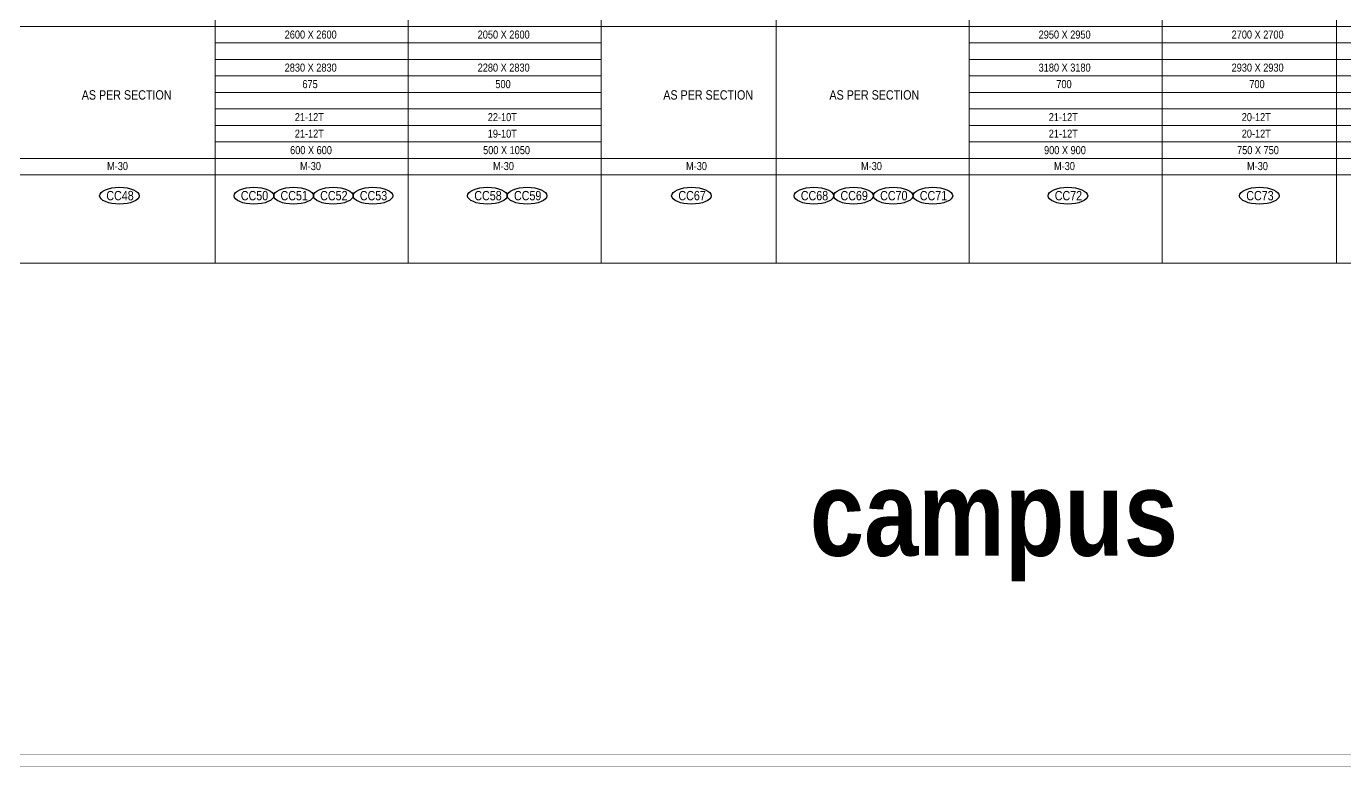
# Model space of a CAD drawing. Header units: millimetres. Extents: x 1112055 to 3390982, y -148532 to 766891.
# Drawn here: x 2262068 to 2311479, y 304999 to 332750 of the extents above; entities that cross this region are included whole.
import ezdxf
from ezdxf.enums import TextEntityAlignment as Align

# ---------------------------------------------------------------- set-up
doc = ezdxf.new("R2010")
doc.units = ezdxf.units.MM
for name, color, linetype, lineweight in [('B COLSCH', 204, 'Continuous', 20), ('B TITLE BLOCK', 250, 'Continuous', 0), ('tb text', 7, 'Continuous', 13)]:
    doc.layers.add(name, color=color, linetype=linetype, lineweight=lineweight)
doc.layers.add('B TEXT', color=7, linetype='Continuous')
doc.styles.add('SWINC', font='swissc.ttf')

msp = doc.modelspace()

# ---------------------------------------------------------------- linework, layer by layer
at = {"layer": 'B COLSCH', "color": 250, "lineweight": 0}
for p, q in [((2269148.1, 382189.4), (2269148.1, 323875.2)), ((2276381.7, 382189.4), (2276381.7, 323875.2)), ((2283615.2, 382189.4), (2283615.2, 323875.2)), ((2290173.6, 382189.4), (2290173.6, 323875.2)), ((2297407.1, 382189.4), (2297407.1, 323875.2)), ((2304640.7, 382189.4), (2304640.7, 323875.2)), ((2311176, 382189.4), (2311176, 323875.2)), ((2235553.4, 332750.4), (2364668.6, 332750.4)), ((2269148.1, 332131.5), (2283615.2, 332131.5)), ((2297407.1, 332131.5), (2339010.2, 332131.5)), ((2269148.1, 331512.6), (2283615.2, 331512.6)), ((2297407.1, 331512.6), (2339010.2, 331512.6)), ((2269148.1, 330893.8), (2283615.2, 330893.8)), ((2297407.1, 330893.8), (2339010.2, 330893.8)), ((2269148.1, 330274.9), (2283615.2, 330274.9)), ((2297407.1, 330274.9), (2339010.2, 330274.9)), ((2269148.1, 329656.1), (2283615.2, 329656.1)), ((2297407.1, 329656.1), (2339010.2, 329656.1)), ((2269148.1, 329037.2), (2283615.2, 329037.2)), ((2297407.1, 329037.2), (2339010.2, 329037.2)), ((2269148.1, 328418.3), (2283615.2, 328418.3)), ((2297407.1, 328418.3), (2339010.2, 328418.3)), ((2235553.4, 327799.5), (2364668.6, 327799.5)), ((2235553.4, 327180.6), (2364668.6, 327180.6)), ((2235553.4, 323875.2), (2364668.6, 323875.2))]:
    msp.add_line(p, q, dxfattribs=at)
at = {"layer": 'B TEXT', "color": 250}
for centre in [(2265556.5, 326402), (2270597.5, 326402), (2272084.3, 326402), (2273571.1, 326402), (2275058, 326402), (2279348.4, 326402), (2280835.2, 326402), (2286997.4, 326402), (2291585.8, 326402), (2293072.6, 326402), (2294559.4, 326402), (2296046.2, 326402), (2301104.1, 326402), (2308282.6, 326402)]:
    msp.add_ellipse(centre, major_axis=(743.4, 0), ratio=0.4237999, dxfattribs=at)
at = {"layer": 'B TITLE BLOCK', "color": 1, "const_width": 10.1}
msp.add_lwpolyline([(2234731.2, 384330.6), (2234731.2, 305004), (2378881.5, 305004), (2378881.5, 384330.6)], close=True, dxfattribs=at)
at = {"layer": 'B TITLE BLOCK', "color": 250, "lineweight": 0, "const_width": 10.1}
msp.add_lwpolyline([(2235179.6, 383882.2), (2235179.6, 305452.4), (2378433, 305452.4), (2378433, 383882.2)], close=True, dxfattribs=at)

# ---------------------------------------------------------------- texts
at = {"layer": 'B TEXT', "style": 'SWINC'}
for s, p in [('2600 X 2600', (2271750.5, 332202.3)), ('2050 X 2600', (2278984, 332202.3)), ('2950 X 2950', (2300009.5, 332202.3)), ('2700 X 2700', (2307243, 332202.3)), ('2830 X 2830', (2271750.5, 330964.5)), ('2280 X 2830', (2278984, 330964.5)), ('3180 X 3180', (2300009.5, 330964.5)), ('2930 X 2930', (2307243, 330964.5)), ('675', (2272414.4, 330345.7)), ('500', (2279647.9, 330345.7)), ('700', (2300673.4, 330345.7)), ('700', (2307906.9, 330345.7)), ('21-12T', (2272129.1, 329108)), ('22-10T', (2279362.7, 329108)), ('21-12T', (2300388.1, 329108)), ('20-12T', (2307621.7, 329108)), ('21-12T', (2272129.1, 328489.1)), ('19-10T', (2279362.7, 328489.1)), ('21-12T', (2300388.1, 328489.1)), ('20-12T', (2307621.7, 328489.1)), ('600 X 600', (2271954, 327870.2)), ('500 X 1050', (2279187.6, 327870.2)), ('900 X 900', (2300213, 327870.2)), ('750 X 750', (2307446.6, 327870.2)), ('M-30', (2265093.3, 327272.9)), ('M-30', (2272326.9, 327272.9)), ('M-30', (2279560.4, 327272.9)), ('M-30', (2286794, 327272.9)), ('M-30', (2293352.3, 327272.9)), ('M-30', (2300585.9, 327272.9)), ('M-30', (2307819.4, 327272.9))]:
    msp.add_text(s, height=300, dxfattribs=at).set_placement(p, align=Align.BOTTOM_LEFT)
at = {"layer": 'B TEXT', "color": 6, "style": 'SWINC'}
for s, p in [('AS PER SECTION', (2264144.3, 330005.1)), ('AS PER SECTION', (2285942.9, 330005.1)), ('AS PER SECTION', (2292168.6, 330005.1)), ('CC48', (2265066.5, 326229.9)), ('CC50', (2270107.5, 326229.9)), ('CC51', (2271594.3, 326229.9)), ('CC52', (2273081.1, 326229.9)), ('CC53', (2274567.9, 326229.9)), ('CC58', (2278858.4, 326229.9)), ('CC59', (2280345.2, 326229.9)), ('CC67', (2286507.4, 326229.9)), ('CC68', (2291095.7, 326229.9)), ('CC69', (2292582.6, 326229.9)), ('CC70', (2294069.4, 326229.9)), ('CC71', (2295556.2, 326229.9)), ('CC72', (2300614.1, 326229.9)), ('CC73', (2307792.6, 326229.9))]:
    msp.add_text(s, height=350, dxfattribs=at).set_placement(p)
at = {"layer": 'B TITLE BLOCK', "color": 251, "attachment_point": 2, "style": 'SWINC'}
for width, heights, insert, char_height in [(800798.623, [112641.5], (2368371.3, 320981.9), 306.257), (926435.836, [130313.8], (2511437.2, 309549.3), 354.305)]:
    msp.add_mtext_dynamic_manual_height_columns('\\pxsm1,qj;{\\fBankGothic Lt BT|b0|i0|c0|p34;BHOOMI\\P\\ps*,q*;\\fGost|b0|i0|c0|p2;\\H0.8x;- CONSULTANTS -\\C1; }', width=width, gutter_width=0, heights=heights, dxfattribs=dict(at, insert=insert, char_height=char_height))
at = {"layer": 'tb text', "insert": (2291435, 316089.6), "char_height": 3187.323, "width": 16003.408, "attachment_point": 1, "style": 'SWINC'}
msp.add_mtext('{\\fSwis721 Cn BT|b1|i0|c0|p34;campus}', dxfattribs=at)

doc.saveas('drawing.dxf')
